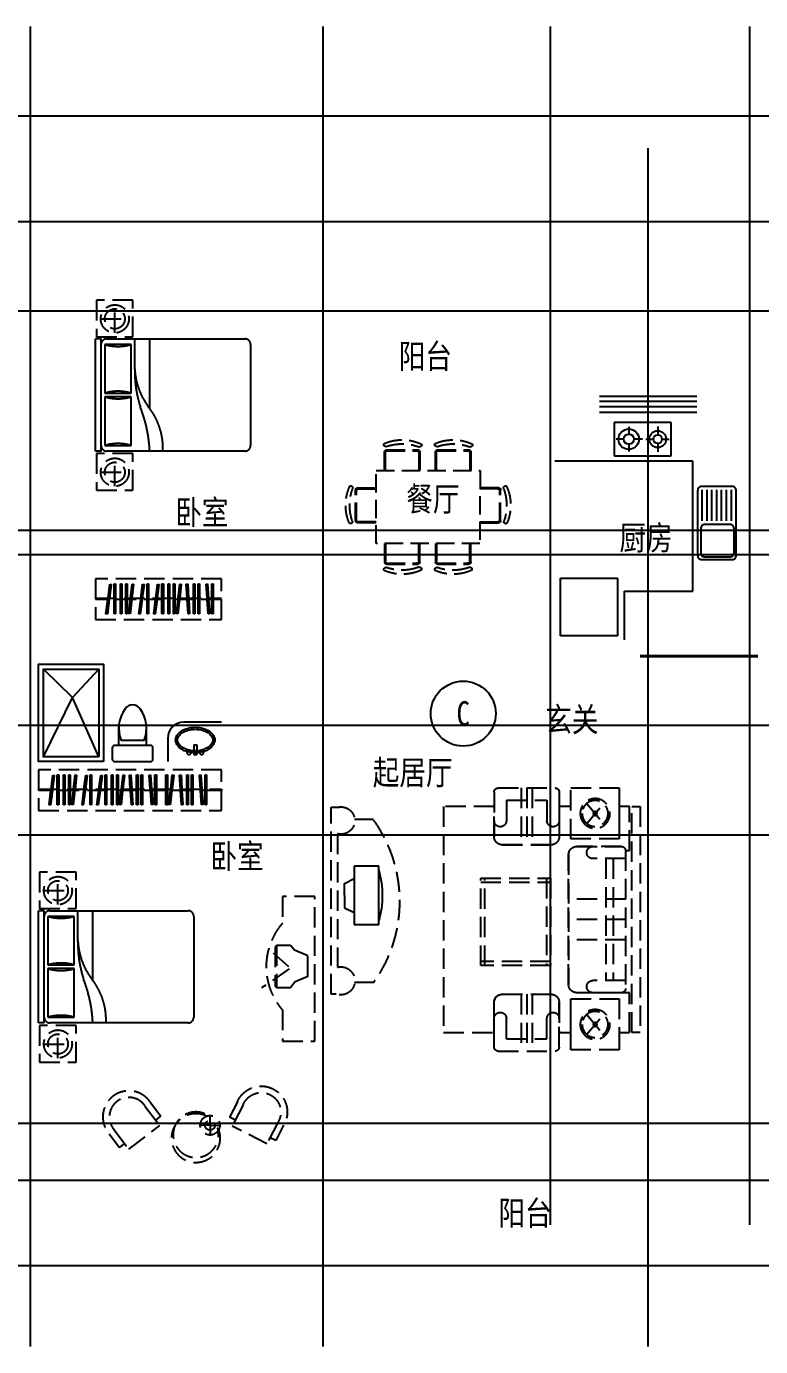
# Model space of a CAD drawing. Extents: x -1000 to 64800, y -19799 to 13500.
# Drawn here: x 22850 to 31883, y -2750 to 13500 of the extents above; entities that cross this region are included whole.
import ezdxf
from ezdxf.enums import TextEntityAlignment as Align

# ---------------------------------------------------------------- set-up
doc = ezdxf.new("R2010")
doc.units = 0
doc.header["$LTSCALE"] = 1000
doc.header["$MEASUREMENT"] = 0
doc.linetypes.add('CENTER2', pattern=[1.125, 0.75, -0.125, 0.125, -0.125])
doc.linetypes.add('DASH', pattern=[0.35, 0.25, -0.1])
for name, color, linetype in [('BZ', 143, 'Continuous'), ('TEXT', 7, 'Continuous'), ('WINDOW', 2, 'Continuous'), ('WINDOW_TEXT', 7, 'Continuous'), ('厨具洁具', 8, 'Continuous'), ('平面家具', 134, 'DASH')]:
    doc.layers.add(name, color=color, linetype=linetype)
doc.layers.add('DOTE', color=1, linetype='CENTER2', plot=False)
doc.layers.add('WALL', color=7, linetype='Continuous', lineweight=40)
doc.styles.add('ATT', font='TXT')
doc.styles.add('DIM_FONT', font='', dxfattribs={"width": 0.8})
doc.styles.add('SIMPLEX', font='SIMPLEX.SHX')
doc.styles.add('ST', font='', dxfattribs={"width": 0.8})
doc.styles.get("Standard").update_dxf_attribs({"font": 'gbenor.shx', "bigfont": 'gbcbig.shx'})
doc.styles.get('DIM_FONT').set_extended_font_data('Technical')
doc.styles.get('ST').set_extended_font_data('SimSun')

# ---------------------------------------------------------------- blocks, each defined once
blk = doc.blocks.new('A$C08D6616A')
at = {"layer": '平面家具'}
for p, q in [((255, 3239), (255, 2611)), ((995, 3189), (995, 2639)), ((1745, 3239), (1045, 3239)), ((1645, 3089), (1145, 3089)), ((1145, 3089), (1145, 2836)), ((1145, 3089), (1145, 2836)), ((1327, 3239), (1327, 2539)), ((1395, 3239), (1395, 2539)), ((1463, 3239), (1463, 2539)), ((1645, 3089), (1645, 2836)), ((1795, 3189), (1795, 2639)), ((130, 3012), (255, 3012)), ((656, 3046), (449, 2803)), ((656, 2803), (449, 3046)), ((850, 3012), (995, 3012)), ((179, 2469), (179, 769)), ((229, 2519), (779, 2519)), ((1695, 2539), (1095, 2539)), ((179, 2369), (581, 2369)), ((329, 2369), (329, 869)), ((423, 2369), (423, 869)), ((879, 2419), (879, 819)), ((1961, 2130), (1100, 2130)), ((1100, 2130), (1100, 1052)), ((1150, 2130), (1150, 1052)), ((1911, 1052), (1911, 2130)), ((1961, 1052), (1961, 2130)), ((1961, 2080), (1100, 2080)), ((179, 1869), (879, 1869)), ((179, 1619), (879, 1619)), ((179, 1369), (879, 1369)), ((1100, 1102), (1961, 1102)), ((1100, 1052), (1961, 1052)), ((179, 869), (581, 869)), ((229, 719), (779, 719)), ((1695, 700), (1095, 700)), ((1327, 700), (1327, 0)), ((1395, 700), (1395, 0)), ((1463, 700), (1463, 0)), ((255, 643), (255, 14)), ((995, 50), (995, 600)), ((1795, 50), (1795, 600)), ((656, 450), (449, 207)), ((656, 207), (449, 450)), ((1145, 150), (1145, 402)), ((1145, 150), (1145, 402)), ((1645, 150), (1645, 402)), ((255, 229), (130, 229)), ((995, 229), (850, 229)), ((1645, 150), (1145, 150)), ((1745, 0), (1045, 0))]:
    blk.add_line(p, q, dxfattribs=at)
for points in [[(850, 3239), (255, 3239), (255, 2759), (255, 2611), (850, 2611), (850, 3239)], [(0, 229), (100, 229), (100, 3012), (0, 3012), (0, 229)], [(850, 643), (255, 643), (255, 163), (255, 14), (850, 14), (850, 643)]]:
    blk.add_lwpolyline(points, close=True, dxfattribs=at)
blk.add_lwpolyline([(1795, 3012), (2417, 3012), (2417, 229), (1795, 229), (1795, 229), (1795, 600), (1795, 600), (1793, 623), (1784, 645), (1773, 663), (1758, 678), (1741, 689), (1718, 697), (1695, 700), (1095, 700, 0.414214), (995, 600), (995, 229), (850, 229), (850, 643), (255, 643), (255, 229), (130, 229), (130, 719), (779, 719, 0.414214), (879, 819), (879, 2419, 0.414214), (779, 2519), (229, 2519, 0.414214), (179, 2469), (130, 2469), (130, 3012), (255, 3012), (255, 2611), (850, 2611), (850, 3012), (995, 3012), (995, 2639, 0.414214), (1095, 2539), (1695, 2539, 0.414214), (1795, 2639), (1795, 3012)], format="xyb", close=True, dxfattribs=at)
blk.add_lwpolyline([(1961, 2130), (1100, 2130), (1100, 1052), (1961, 1052), (1961, 2130)], dxfattribs=at)
for centre, radius in [((553, 2925), 183), ((553, 2925), 160), ((553, 2925), 23.9), ((553, 328), 183), ((553, 328), 160), ((553, 328), 23.9)]:
    blk.add_circle(centre, radius, dxfattribs=at)
for centre, radius, start, end in [((1045, 3189), 50, 90, 180), ((1745, 3189), 50, 0, 90), ((1070, 2836), 75, 180, 360), ((1720, 2836), 75, 180, 0), ((1095, 2639), 100, 180, 270), ((1695, 2639), 100, 270, 0), ((229, 2469), 50, 90, 180), ((581, 2444), 75, 270, 90), ((779, 2419), 100, 0, 90), ((581, 794), 75, 270, 90), ((779, 819), 100, 270, 0), ((229, 769), 50, 180, 270), ((1095, 600), 100, 90, 180), ((1695, 600), 100, 0, 90), ((1070, 402), 75, 0, 180), ((1720, 402), 75, 0, 180), ((1045, 50), 50, 180, 270), ((1745, 50), 50, 270, 0)]:
    blk.add_arc(centre, radius, start, end, dxfattribs=at)
blk = doc.blocks.new('_C6SMH')
at = {"layer": '平面家具'}
for p, q in [((-1010, 527), (-1010, 285)), ((998, 520), (998, 285)), ((-1151, 61), (-1151, 0)), ((-1151, 0), (1151, 0)), ((823, 79), (-820, 79)), ((1151, 0), (1151, 92))]:
    blk.add_line(p, q, dxfattribs=at)
at = {"layer": '平面家具', "linetype": 'ByBlock'}
for p, q in [((-298, 584), (422, 584)), ((-298, 584), (-298, 284)), ((422, 584), (422, 284)), ((422, 284), (-298, 284)), ((-88, 164), (-148, 284)), ((62, 164), (-88, 164)), ((62, 164), (212, 164)), ((212, 164), (272, 284))]:
    blk.add_line(p, q, dxfattribs=at)
at = {"layer": '平面家具'}
for centre, radius, start, end in [((-10, -881), 1721, 54.4733, 125.5267), ((-988, 117), 173, 347.0294, 199.1907), ((985, 121), 168, 349.82, 194.7458)]:
    blk.add_arc(centre, radius, start, end, dxfattribs=at)
at = {"layer": '平面家具', "linetype": 'ByBlock'}
blk.add_arc((62, -481), 1110, 73.6295, 106.3705, dxfattribs=at)
at = {"layer": '平面家具', "style": 'DIM_FONT', "width": 0.8, "flags": 9}
for tag in ['XSIZE', 'YSIZE']:
    blk.add_attdef(tag, (0, 0), '', height=0.5, dxfattribs=at)
blk = doc.blocks.new('A$C36F634B7')
at = {"layer": '平面家具'}
for p, q in [((1082, 1891), (244, 1346)), ((353, 1754), (706, 1983)), ((360, 1743), (702, 1965)), ((743, 1956), (873, 1755)), ((747, 1975), (885, 1763)), ((1855, 702), (1082, 1891)), ((1363, 1923), (1151, 1785)), ((1360, 1904), (1159, 1774)), ((1623, 1554), (1400, 1896)), ((1634, 1561), (1404, 1914)), ((482, 1501), (344, 1713)), ((493, 1508), (362, 1709)), ((1406, 1393), (1607, 1524)), ((1413, 1382), (1625, 1520)), ((244, 1346), (1016, 157)), ((1743, 1338), (1531, 1201)), ((1739, 1320), (1538, 1190)), ((2002, 969), (1780, 1311)), ((2013, 976), (1784, 1330)), ((100, 1102), (312, 1240)), ((119, 1099), (320, 1229)), ((321, 708), (92, 1062)), ((332, 716), (110, 1058)), ((1785, 809), (1986, 939)), ((1793, 798), (2005, 936)), ((574, 837), (362, 700)), ((567, 848), (366, 718)), ((480, 518), (692, 656)), ((498, 514), (699, 645)), ((1016, 157), (1855, 702)), ((1776, 366), (1646, 566)), ((1794, 362), (1657, 574)), ((701, 124), (471, 477)), ((712, 131), (490, 473)), ((954, 253), (741, 115)), ((946, 264), (745, 134)), ((1254, 312), (1392, 100)), ((1265, 319), (1395, 118)), ((1425, 103), (1767, 325)), ((1432, 91), (1786, 321))]:
    blk.add_line(p, q, dxfattribs=at)
for centre, radius, start, end in [((796, 1459), 625, 98.0156, 146.4469), ((846, 1378), 665, 102.6237, 142.5086), ((690, 2055), 29.5, 290.6258, 50.8047), ((722, 1959), 29.5, 33, 123), ((1448, 1973), 29.5, 105.1953, 225.3742), ((1109, 1472), 625, 9.5531, 57.9844), ((718, 1940), 29.5, 33, 123), ((1376, 1880), 29.5, 33, 123), ((1380, 1898), 29.5, 33, 123), ((1030, 1418), 665, 13.4914, 53.3763), ((303, 1807), 28.2, 185.4673, 301.0646), ((369, 1729), 29.5, 123, 213), ((373, 1727), 20.8, 129.7142, 238.1766), ((1604, 1544), 20.8, 277.8234, 26.2858), ((1609, 1545), 29.5, 303, 33), ((1701, 1589), 28.2, 214.9354, 330.5327), ((1755, 1295), 29.5, 33, 123), ((1759, 1314), 29.5, 33, 123), ((1827, 1389), 29.5, 105.1953, 225.3742), ((1410, 834), 665, 13.4914, 53.3763), ((1489, 887), 625, 9.5531, 57.9844), ((116, 1078), 29.5, 123, 213), ((135, 1074), 29.5, 123, 213), ((25, 1040), 28.2, 34.9354, 150.5327), ((611, 1146), 618, 188.632, 236.5834), ((697, 1201), 665, 192.6237, 232.5086), ((1983, 960), 20.8, 277.8234, 26.2858), ((1989, 960), 29.5, 303, 33), ((2080, 1005), 28.2, 214.9354, 330.5327), ((268, 659), 28.2, 275.4673, 31.0646), ((346, 724), 29.5, 213, 303), ((348, 729), 20.8, 219.7142, 328.1766), ((400, 461), 29.5, 20.6258, 140.8047), ((995, 567), 625, 188.0156, 236.4469), ((1077, 617), 665, 192.6237, 232.5086), ((496, 493), 29.5, 123, 213), ((514, 490), 29.5, 123, 213), ((1751, 349), 29.5, 303, 33), ((1770, 346), 29.5, 303, 33), ((1290, 695), 665, 283.4914, 323.3763), ((1343, 616), 625, 279.5531, 327.9844), ((1845, 277), 29.5, 15.1953, 135.3742), ((647, 75), 28.2, 275.4673, 31.0646), ((725, 140), 29.5, 213, 303), ((728, 145), 20.8, 219.7142, 328.1766), ((1416, 116), 29.5, 213, 303), ((1416, 121), 20.8, 187.8234, 296.2858), ((1461, 25), 28.2, 124.9354, 240.5327)]:
    blk.add_arc(centre, radius, start, end, dxfattribs=at)
blk = doc.blocks.new('A$C54112AD9')
at = {"layer": '厨具洁具'}
for p, q in [((703, 711), (0, 711)), ((0, 711), (0, 0)), ((703, 0), (703, 711)), ((0, 0), (703, 0))]:
    blk.add_line(p, q, dxfattribs=at)
blk = doc.blocks.new('STOVE')
for p, q in [((700, 410), (0, 410)), ((0, 410), (0, 0)), ((178, 359), (178, 267)), ((534, 360), (534, 258)), ((700, 0), (700, 410)), ((116, 205), (25, 205)), ((346, 205), (240, 205)), ((389, 205), (481, 205)), ((587, 205), (676, 205)), ((0, 0), (700, 0)), ((178, 143), (178, 53)), ((534, 152), (534, 49))]:
    blk.add_line(p, q)
for centre, radius in [((178, 205), 126), ((178, 205), 62.3), ((534, 205), 104), ((534, 205), 52.8)]:
    blk.add_circle(centre, radius)
blk = doc.blocks.new('A$C3DFC760D')
blk.add_blockref('STOVE', (0, 0))
blk = doc.blocks.new('SINK-3')
for p, q in [((476, 178), (860, 178)), ((476, 118), (860, 118)), ((476, 58), (860, 58)), ((476, -2), (860, -2)), ((476, -62), (860, -62)), ((476, -122), (860, -122)), ((476, -182), (860, -182))]:
    blk.add_line(p, q)
for points in [[(850, 238, -0.414214), (900, 188), (900, -188, -0.414214), (850, -238), (50, -238, -0.414214), (0, -188), (0, 188, -0.414214), (50, 238)], [(383, 210, -0.414214), (433, 160), (433, -149, -0.414214), (383, -199), (83, -199, -0.414214), (33, -149), (33, 160, -0.414214), (83, 210)]]:
    blk.add_lwpolyline(points, format="xyb", close=True)
blk = doc.blocks.new('A$C03E13A40')
blk.add_blockref('SINK-3', (0, 238))
blk = doc.blocks.new('A$C0D940377')
at = {"layer": '厨具洁具'}
for p, q in [((80, 200), (80, 430)), ((420, 200), (420, 430)), ((0, 170), (0, 30)), ((470, 200), (30, 200)), ((390, 260), (110, 260)), ((500, 30), (500, 170)), ((30, 0), (470, 0))]:
    blk.add_line(p, q, dxfattribs=at)
for centre, radius, start, end in [((477, 413), 398, 143.3619, 202.5495), ((250, 590), 110, 33.4509, 146.5491), ((23, 413), 398, 337.4505, 36.6381), ((30, 170), 30, 90, 180), ((470, 170), 30, 0, 90), ((30, 30), 30, 180, 270), ((470, 30), 30, 270, 0)]:
    blk.add_arc(centre, radius, start, end, dxfattribs=at)
at = {"layer": '厨具洁具', "style": 'DIM_FONT', "oblique": 180, "text_generation_flag": 6, "width": 0.8, "flags": 9}
for tag in ['XSIZE', 'YSIZE']:
    blk.add_attdef(tag, (250, 0), '', height=0.5, rotation=270, dxfattribs=at)
blk = doc.blocks.new('A$C66812397')
at = {"layer": '厨具洁具'}
for p in [(60, 1140), (740, 1140), (60, 60), (740, 60)]:
    blk.add_line(p, (385, 791), dxfattribs=at)
for points in [[(0, 0), (800, 0), (800, 1200), (0, 1200)], [(60, 60), (740, 60), (740, 1140), (60, 1140)]]:
    blk.add_lwpolyline(points, close=True, dxfattribs=at)
blk = doc.blocks.new('A$C66793C10')
for p, q in [((450, 450), (0, 450)), ((0, 450), (0, 0)), ((223, 401), (223, 56)), ((450, 0), (450, 450)), ((396, 229), (50, 229)), ((0, 0), (450, 0))]:
    blk.add_line(p, q)
for radius in [173, 123]:
    blk.add_circle((223, 229), radius)
blk = doc.blocks.new('12PBED04')
at = {"color": 0, "linetype": 'ByBlock'}
for p, q in [((0, 0), (0, 60)), ((3, 60), (0, 60)), ((3, 0), (3, 60)), ((5, 57), (5, 31)), ((19, 57), (5, 57)), ((6, 60), (80, 60)), ((19, 31), (19, 57)), ((21, 43.5), (21, 60)), ((29, 23), (29, 60)), ((83, 57), (83, 3)), ((5, 31), (19, 31)), ((19, 29), (5, 29)), ((5, 29), (5, 3)), ((19, 3), (19, 29)), ((3, 0), (0, 0)), ((5, 3), (19, 3)), ((80, 0), (6, 0))]:
    blk.add_line(p, q, dxfattribs=at)
for centre, radius, start, end in [((6, 57), 3, 90, 180), ((12, 81), 25, 253.739795, 286.260205), ((80, 57), 3, 0, 90), ((83.75, 42.6875), 62.75526, 179.258164, 197.803367), ((57.725806, 45.629032), 36.761918, 182.539782, 216.040311), ((12, 7), 25, 73.739795, 106.260205), ((12, 53), 25, 253.739795, 286.260205), ((-44.51087, -3.358696), 73.587559, 2.616012, 21.406944), ((0.75, 1.5), 35.338541, 357.56726, 39.546081), ((6, 3), 3, 180, 270), ((12, -21), 25, 73.739795, 106.260205), ((80, 3), 3, 270, 0)]:
    blk.add_arc(centre, radius, start, end, dxfattribs=at)
at = {"color": 0, "linetype": 'ByBlock', "style": 'ATT'}
for tag, flags, p in [('ITEM', 3, (50, 35)), ('ROOM_NUMBER', 1, (50, 20.5))]:
    blk.add_attdef(tag, text='', height=6, dxfattribs=dict(at, flags=flags)).set_placement(p, align=Align.CENTER)
blk = doc.blocks.new('-BED3')
at = {"xscale": 23, "yscale": 23, "zscale": 23}
blk.add_blockref('12PBED04', (0, -690), dxfattribs=at)
blk = doc.blocks.new('A$C72B4200A')
blk.add_blockref('-BED3', (0, 690))
blk = doc.blocks.new('A$C4C045A86')
at = {"layer": '平面家具', "rotation": 180}
for p in [(461, 2338), (461, 450)]:
    blk.add_blockref('A$C66793C10', p, dxfattribs=at)
at = {"layer": '平面家具'}
blk.add_blockref('A$C72B4200A', (0, 482), dxfattribs=at)
blk = doc.blocks.new('A$C54EB196C')
at = {"layer": '平面家具'}
for p, q in [((183, 1180), (165, 1162)), ((165, 1162), (165, 678)), ((355, 1180), (183, 1180)), ((183, 1180), (183, 660)), ((405, 1122), (355, 1180)), ((333, 917), (116, 1113)), ((569, 1050), (405, 1122)), ((569, 798), (569, 1050)), ((338, 891), (0, 657)), ((183, 660), (165, 678)), ((183, 660), (355, 660)), ((355, 660), (405, 726)), ((569, 798), (405, 726))]:
    blk.add_line(p, q, dxfattribs=at)
blk.add_lwpolyline([(256, 0), (656, 0), (656, 1781), (256, 1781), (256, 1452, 0.375019), (256, 386)], format="xyb", close=True, dxfattribs=at)
blk = doc.blocks.new('M_C3')
at = {"layer": '平面家具'}
for p, q in [((-319, 296), (-319, 84)), ((-239, 296), (-239, 0)), ((239, 296), (239, 0)), ((319, 296), (319, 84)), ((-319, 84), (-239, 84)), ((-239, 0), (239, 0)), ((239, 84), (319, 84))]:
    blk.add_line(p, q, dxfattribs=at)
for radius, start, end in [(320, 356.4494, 183.5506), (240, 355.2636, 184.7364)]:
    blk.add_arc((0, 316), radius, start, end, dxfattribs=at)
at = {"layer": '平面家具', "width": 0.8, "flags": 9}
for tag in ['YSIZE', 'XSIZE', 'XSIZE', 'YSIZE']:
    blk.add_attdef(tag, (0, 0), '', height=0.5, dxfattribs=at)
blk = doc.blocks.new('P')
for p, q in [((-22, 29, 293), (27, 29, 293)), ((-22, -118, 293), (-22, 28, 293)), ((27, -118, 293), (27, 28, 293)), ((-22, -118, 293), (27, -118, 293))]:
    blk.add_line(p, q)
for points in [[(1, 5, 0.066088), (-119, -11, 0.078703), (-212, -53, 0.107168), (-280, -122, 0.142355), (-300, -192, 0.142355), (-280, -262, 0.107168), (-212, -331, 0.078703), (-119, -372, 0.066088), (1, -388, 0.066088), (121, -372, 0.078703), (214, -331, 0.107168), (281, -262, 0.142355), (302, -192, 0.142355), (281, -122, 0.107168), (214, -53, 0.078703), (121, -11, 0.066088)], [(1, -25, 0.066088), (-111, -40, 0.078703), (-196, -78, 0.107168), (-255, -138, 0.142355), (-270, -192, 0.142355), (-255, -246, 0.107168), (-196, -306, 0.078703), (-111, -343, 0.066088), (1, -358, 0.066088), (113, -343, 0.078703), (197, -306, 0.107168), (256, -246, 0.142355), (272, -192, 0.142355), (256, -138, 0.107168), (197, -78, 0.078703), (113, -40, 0.066088)]]:
    blk.add_lwpolyline(points, format="xyb", close=True)
for centre in [(-94, -3, 293), (99, -3, 293)]:
    blk.add_circle(centre, 34.1)
blk = doc.blocks.new('_WBLK')
for p, q in [((-0.5, 0.5), (0.5, 0.5)), ((0.5, 0.167), (-0.5, 0.167)), ((0.5, -0.167), (-0.5, -0.167)), ((-0.5, -0.5), (0.5, -0.5))]:
    blk.add_line(p, q)
at = {"layer": 'WINDOW_TEXT', "style": 'SIMPLEX', "flags": 9}
blk.add_attdef('A', text='', height=1, dxfattribs=at).set_placement((0, 1.5), align=Align.MIDDLE)

msp = doc.modelspace()

# ---------------------------------------------------------------- linework, layer by layer
at = {"layer": 'DOTE', "linetype": 'ByBlock'}
for p, q in [((22900, -2750), (22900, 13500)), ((26500, -2750), (26500, 13500)), ((29300, -1250), (29300, 13500)), ((31750, -1250), (31750, 13500)), ((-1000, 12400), (63300, 12400)), ((30500, -2750), (30500, 12000)), ((-1000, 11100), (64800, 11100)), ((-1000, 10000), (63300, 10000)), ((500, 7300), (64800, 7300)), ((-1000, 7000), (63300, 7000)), ((-1000, 4900), (63300, 4900)), ((500, 3550), (64800, 3550)), ((-1000, 0), (63300, 0)), ((500, -700), (64800, -700)), ((-1000, -1750), (64800, -1750))]:
    msp.add_line(p, q, dxfattribs=at)
at = {"layer": 'TEXT'}
msp.add_circle((28225, 5041), 400, dxfattribs=at)
at = {"layer": 'WALL'}
for points in [[(30600, 5750), (30400, 5750)], [(30600, 5750), (31850, 5750)]]:
    msp.add_lwpolyline(points, dxfattribs=at)
at = {"layer": '厨具洁具'}
for p, q in [((31050, 8150), (29350, 8150)), ((31050, 6550), (31050, 8150)), ((30210, 6550), (31050, 6550)), ((30210, 5950), (30210, 6550)), ((25250, 4936), (24788, 4936)), ((24588, 4736), (24588, 4450))]:
    msp.add_line(p, q, dxfattribs=at)
msp.add_arc((24788, 4736), 200, 90, 180, dxfattribs=at)
at = {"layer": '平面家具'}
for p, q in [((25250, 6700), (23700, 6700)), ((23700, 6700), (23700, 6200)), ((25250, 6200), (25250, 6700)), ((23854, 6462), (23876, 6633)), ((23893, 6630), (23872, 6462)), ((23876, 6633), (23893, 6630)), ((23930, 6462), (23930, 6637)), ((23930, 6637), (23947, 6637)), ((23947, 6637), (23947, 6462)), ((24007, 6462), (24007, 6637)), ((24007, 6637), (24024, 6637)), ((24024, 6637), (24024, 6462)), ((24072, 6462), (24072, 6637)), ((24072, 6637), (24090, 6637)), ((24090, 6637), (24090, 6462)), ((24131, 6462), (24150, 6636)), ((24167, 6634), (24148, 6462)), ((24150, 6636), (24167, 6634)), ((24258, 6462), (24280, 6633)), ((24297, 6630), (24276, 6462)), ((24280, 6633), (24297, 6630)), ((24334, 6462), (24334, 6637)), ((24334, 6637), (24351, 6637)), ((24351, 6637), (24351, 6462)), ((24442, 6462), (24464, 6633)), ((24481, 6630), (24460, 6462)), ((24464, 6633), (24481, 6630)), ((24518, 6462), (24518, 6637)), ((24518, 6637), (24535, 6637)), ((24535, 6637), (24535, 6462)), ((24595, 6462), (24595, 6637)), ((24595, 6637), (24612, 6637)), ((24612, 6637), (24612, 6462)), ((24661, 6462), (24661, 6637)), ((24661, 6637), (24678, 6637)), ((24678, 6637), (24678, 6462)), ((24719, 6462), (24739, 6636)), ((24756, 6634), (24736, 6462)), ((24739, 6636), (24756, 6634)), ((24817, 6635), (24834, 6637)), ((24828, 6462), (24817, 6635)), ((24834, 6637), (24846, 6462)), ((24906, 6462), (24906, 6637)), ((24906, 6637), (24923, 6637)), ((24923, 6637), (24923, 6462)), ((24963, 6462), (24963, 6637)), ((24963, 6637), (24980, 6637)), ((24980, 6637), (24980, 6462)), ((25061, 6635), (25078, 6637)), ((25074, 6462), (25061, 6635)), ((25078, 6637), (25091, 6462)), ((25132, 6462), (25132, 6637)), ((25132, 6637), (25149, 6637)), ((25149, 6637), (25149, 6462)), ((23701, 6462), (25250, 6462)), ((25250, 6446), (23701, 6446)), ((23829, 6269), (23852, 6446)), ((23869, 6446), (23846, 6266)), ((23930, 6269), (23930, 6446)), ((23947, 6446), (23947, 6269)), ((24007, 6269), (24007, 6446)), ((24024, 6446), (24024, 6269)), ((24072, 6269), (24072, 6446)), ((24090, 6446), (24090, 6269)), ((24109, 6272), (24129, 6446)), ((24146, 6446), (24126, 6269)), ((24234, 6269), (24256, 6446)), ((24274, 6446), (24250, 6266)), ((24334, 6269), (24334, 6446)), ((24351, 6446), (24351, 6269)), ((24418, 6269), (24440, 6446)), ((24458, 6446), (24434, 6266)), ((24518, 6269), (24518, 6446)), ((24535, 6446), (24535, 6269)), ((24595, 6269), (24595, 6446)), ((24612, 6446), (24612, 6269)), ((24661, 6269), (24661, 6446)), ((24678, 6446), (24678, 6269)), ((24697, 6272), (24717, 6446)), ((24734, 6446), (24714, 6269)), ((24841, 6269), (24829, 6446)), ((24847, 6446), (24858, 6270)), ((24906, 6269), (24906, 6446)), ((24923, 6446), (24923, 6269)), ((24963, 6269), (24963, 6446)), ((24980, 6446), (24980, 6269)), ((25088, 6269), (25075, 6446)), ((25092, 6446), (25106, 6271)), ((25132, 6269), (25132, 6446)), ((25149, 6446), (25149, 6269)), ((23700, 6200), (25250, 6200)), ((23846, 6266), (23829, 6269)), ((23947, 6269), (23930, 6269)), ((24024, 6269), (24007, 6269)), ((24090, 6269), (24072, 6269)), ((24126, 6269), (24109, 6272)), ((24250, 6266), (24234, 6269)), ((24351, 6269), (24334, 6269)), ((24434, 6266), (24418, 6269)), ((24535, 6269), (24518, 6269)), ((24612, 6269), (24595, 6269)), ((24678, 6269), (24661, 6269)), ((24714, 6269), (24697, 6272)), ((24858, 6270), (24841, 6269)), ((24923, 6269), (24906, 6269)), ((24980, 6269), (24963, 6269)), ((25106, 6271), (25088, 6269)), ((25149, 6269), (25132, 6269)), ((23000, 4350), (23000, 3850)), ((25250, 4350), (23000, 4350)), ((23154, 4112), (23176, 4283)), ((23193, 4280), (23172, 4112)), ((23176, 4283), (23193, 4280)), ((23230, 4112), (23230, 4287)), ((23230, 4287), (23247, 4287)), ((23247, 4287), (23247, 4112)), ((23307, 4112), (23307, 4287)), ((23307, 4287), (23324, 4287)), ((23324, 4287), (23324, 4112)), ((23372, 4112), (23372, 4287)), ((23372, 4287), (23390, 4287)), ((23390, 4287), (23390, 4112)), ((23431, 4112), (23450, 4286)), ((23467, 4284), (23448, 4112)), ((23450, 4286), (23467, 4284)), ((23558, 4112), (23580, 4283)), ((23597, 4280), (23576, 4112)), ((23580, 4283), (23597, 4280)), ((23634, 4112), (23634, 4287)), ((23634, 4287), (23651, 4287)), ((23651, 4287), (23651, 4112)), ((23742, 4112), (23764, 4283)), ((23781, 4280), (23760, 4112)), ((23764, 4283), (23781, 4280)), ((23818, 4112), (23818, 4287)), ((23818, 4287), (23835, 4287)), ((23835, 4287), (23835, 4112)), ((23895, 4112), (23895, 4287)), ((23895, 4287), (23912, 4287)), ((23912, 4287), (23912, 4112)), ((23961, 4112), (23961, 4287)), ((23961, 4287), (23978, 4287)), ((23978, 4287), (23978, 4112)), ((24019, 4112), (24039, 4286)), ((24056, 4284), (24036, 4112)), ((24039, 4286), (24056, 4284)), ((24117, 4285), (24134, 4287)), ((24128, 4112), (24117, 4285)), ((24134, 4287), (24146, 4112)), ((24206, 4112), (24206, 4287)), ((24206, 4287), (24223, 4287)), ((24223, 4287), (24223, 4112)), ((24263, 4112), (24263, 4287)), ((24263, 4287), (24280, 4287)), ((24280, 4287), (24280, 4112)), ((24361, 4285), (24378, 4287)), ((24374, 4112), (24361, 4285)), ((24378, 4287), (24391, 4112)), ((24432, 4112), (24432, 4287)), ((24432, 4287), (24449, 4287)), ((24449, 4287), (24449, 4112)), ((24567, 4287), (24584, 4287)), ((24567, 4112), (24567, 4287)), ((24584, 4287), (24584, 4112)), ((24625, 4112), (24645, 4286)), ((24662, 4284), (24642, 4112)), ((24645, 4286), (24662, 4284)), ((24735, 4285), (24752, 4287)), ((24746, 4112), (24735, 4285)), ((24752, 4287), (24763, 4112)), ((24824, 4287), (24841, 4287)), ((24824, 4112), (24824, 4287)), ((24841, 4287), (24841, 4112)), ((24881, 4287), (24898, 4287)), ((24881, 4112), (24881, 4287)), ((24898, 4287), (24898, 4112)), ((24979, 4285), (24996, 4287)), ((24992, 4112), (24979, 4285)), ((24996, 4287), (25009, 4112)), ((25049, 4287), (25066, 4287)), ((25049, 4112), (25049, 4287)), ((25066, 4287), (25066, 4112)), ((25250, 3850), (25250, 4350)), ((23001, 4096), (23001, 4112)), ((23001, 4112), (25250, 4112)), ((25250, 4096), (23001, 4096)), ((23129, 3919), (23152, 4096)), ((23169, 4096), (23146, 3916)), ((23230, 3919), (23230, 4096)), ((23247, 4096), (23247, 3919)), ((23307, 3919), (23307, 4096)), ((23324, 4096), (23324, 3919)), ((23372, 3919), (23372, 4096)), ((23390, 4096), (23390, 3919)), ((23409, 3922), (23429, 4096)), ((23446, 4096), (23426, 3919)), ((23534, 3919), (23556, 4096)), ((23574, 4096), (23550, 3916)), ((23634, 3919), (23634, 4096)), ((23651, 4096), (23651, 3919)), ((23718, 3919), (23740, 4096)), ((23758, 4096), (23734, 3916)), ((23818, 3919), (23818, 4096)), ((23835, 4096), (23835, 3919)), ((23895, 3919), (23895, 4096)), ((23912, 4096), (23912, 3919)), ((23961, 3919), (23961, 4096)), ((23978, 4096), (23978, 3919)), ((23997, 3922), (24017, 4096)), ((24034, 4096), (24014, 3919)), ((24141, 3919), (24129, 4096)), ((24147, 4096), (24158, 3920)), ((24206, 3919), (24206, 4096)), ((24223, 4096), (24223, 3919)), ((24263, 3919), (24263, 4096)), ((24280, 4096), (24280, 3919)), ((24388, 3919), (24375, 4096)), ((24392, 4096), (24406, 3921)), ((24432, 3919), (24432, 4096)), ((24449, 4096), (24449, 3919)), ((24567, 3919), (24567, 4096)), ((24584, 4096), (24584, 3919)), ((24603, 3922), (24623, 4096)), ((24641, 4096), (24620, 3919)), ((24759, 3919), (24747, 4096)), ((24764, 4096), (24776, 3920)), ((24824, 3919), (24824, 4096)), ((24841, 4096), (24841, 3919)), ((24881, 3919), (24881, 4096)), ((24898, 4096), (24898, 3919)), ((25006, 3919), (24993, 4096)), ((25010, 4096), (25023, 3921)), ((25049, 3919), (25049, 4096)), ((25066, 4096), (25066, 3919)), ((25250, 4112), (25250, 4096)), ((23146, 3916), (23129, 3919)), ((23247, 3919), (23230, 3919)), ((23324, 3919), (23307, 3919)), ((23390, 3919), (23372, 3919)), ((23426, 3919), (23409, 3922)), ((23550, 3916), (23534, 3919)), ((23651, 3919), (23634, 3919)), ((23734, 3916), (23718, 3919)), ((23835, 3919), (23818, 3919)), ((23912, 3919), (23895, 3919)), ((23978, 3919), (23961, 3919)), ((24014, 3919), (23997, 3922)), ((24158, 3920), (24141, 3919)), ((24223, 3919), (24206, 3919)), ((24280, 3919), (24263, 3919)), ((24406, 3921), (24388, 3919)), ((24449, 3919), (24432, 3919)), ((24584, 3919), (24567, 3919)), ((24620, 3919), (24603, 3922)), ((24776, 3920), (24759, 3919)), ((24841, 3919), (24824, 3919)), ((24898, 3919), (24881, 3919)), ((25023, 3921), (25006, 3919)), ((25066, 3919), (25049, 3919)), ((23000, 3850), (25250, 3850)), ((25109, -26), (25110, 94)), ((25109, -26), (24989, -25)), ((25109, -26), (25229, -27)), ((25109, -26), (25109, -146))]:
    msp.add_line(p, q, dxfattribs=at)
for radius in [120, 60]:
    msp.add_circle((25109, -26), radius, dxfattribs=at)
for centre, radius, start, end in [((24935, -183), 300, 63.8091, 20.2747), ((24935, -142), 280, 67.0005, 17.2029)]:
    msp.add_arc(centre, radius, start, end, dxfattribs=at)

# ---------------------------------------------------------------- block references
at = {"layer": 'BZ'}
for name, p in [('A$C4C045A86', (23700, 7791)), ('A$C0D940377', (23907, 4450)), ('A$C4C045A86', (23000, 753)), ('A$C54EB196C', (25744, 1008))]:
    msp.add_blockref(name, p, dxfattribs=at)
at = {"layer": 'BZ', "xscale": -0.8999999999843368, "yscale": 0.9000000000232831, "zscale": 0.9, "rotation": 303.0000000066021}
msp.add_blockref('A$C36F634B7', (27534, 6290), dxfattribs=at)
at = {"layer": 'BZ', "xscale": -1}
for name, p in [('A$C66812397', (23800, 4450)), ('A$C08D6616A', (30400, 887))]:
    msp.add_blockref(name, p, dxfattribs=at)
for name, p, rotation in [('_C6SMH', (26600, 2740), 270), ('M_C3', (25596, -145), 332.9582000487487)]:
    msp.add_blockref(name, p, dxfattribs=dict(at, rotation=rotation))
at = {"layer": 'BZ', "extrusion": (0, 0, -1), "xscale": -1, "zscale": -1, "rotation": 322.826886700859}
msp.add_blockref('M_C3', (-24301, -174), dxfattribs=at)
at = {"layer": 'WINDOW', "xscale": 1200, "yscale": 200.0000000001164, "zscale": 1200}
msp.add_blockref('_WBLK', (30500, 8850), dxfattribs=at)
at = {"layer": '厨具洁具'}
msp.add_blockref('A$C3DFC760D', (30083, 8214), dxfattribs=at)
at = {"layer": '厨具洁具', "xscale": -1}
for name, p, rotation in [('A$C03E13A40', (31108, 6937), 270), ('A$C54112AD9', (29421, 6710), 180)]:
    msp.add_blockref(name, p, dxfattribs=dict(at, rotation=rotation))
at = {"layer": '厨具洁具', "xscale": -0.8000000000465661, "yscale": 0.7999999999301508, "zscale": 0.8, "rotation": 180}
msp.add_blockref('P', (24926, 4562), dxfattribs=at)

# ---------------------------------------------------------------- texts
at = {"layer": 'TEXT', "style": 'ST', "width": 0.8}
for s, p in [('阳台', (27431, 9290)), ('餐厅', (27524, 7533)), ('卧室', (24681, 7369)), (' 厨房', (29983, 7056, 0)), ('玄关', (29234, 4819)), ('起居厅', (27111, 4166)), ('卧室', (25114, 3136)), ('阳台', (28658, -1256))]:
    msp.add_text(s, height=300, dxfattribs=at).set_placement(p)
msp.add_text('C', height=300, dxfattribs=at).set_placement((28224, 5044), align=Align.MIDDLE_CENTER)
at = {"layer": '平面家具', "style": 'DIM_FONT', "oblique": -180, "text_generation_flag": 4, "width": 0.8, "flags": 9}
for tag, s in [('YSIZE', '1000'), ('XSIZE', '2000')]:
    msp.add_attdef(tag, (24930, -163), s, height=0.5, rotation=180, dxfattribs=at)

doc.saveas('drawing.dxf')
